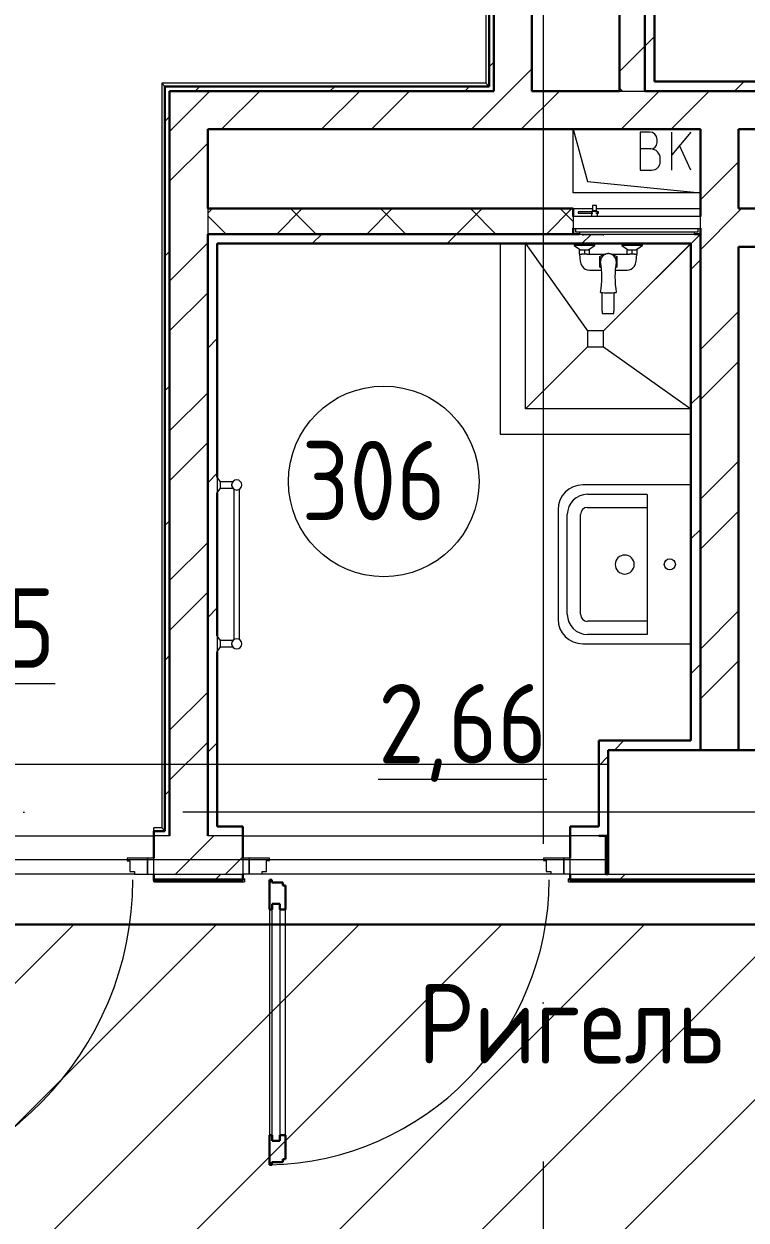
# Model space of a CAD drawing. Header units: millimetres. Extents: x -259809 to 472825, y -397243 to 31861.
# Drawn here: x 259538 to 261810, y -363137 to -359371 of the extents above; entities that cross this region are included whole.
import ezdxf

# ---------------------------------------------------------------- set-up
doc = ezdxf.new("R2010")
doc.units = ezdxf.units.MM
doc.linetypes.add('ADSK_Линия сетки', pattern=[25, 20, -2.5, 0, -2.5])
doc.linetypes.add('ADSK_Сверху', pattern=[450, 300, -150])
for name, color, linetype, lineweight in [('Аннотация', 252, 'Continuous', 18), ('Двери', 252, 'Continuous', 9), ('Линии', 7, 'Continuous', 9), ('лс', 5, 'Continuous', 30), ('Марки помещений', 252, 'Continuous', 20), ('Обобщенные модели', 252, 'Continuous', 18), ('Оборудование', 8, 'Continuous', 18), ('Ограждение', 252, 'Continuous', 9), ('Оси', 252, 'Continuous', 9), ('Перекрытие', 252, 'Continuous', 18), ('Сантехника', 252, 'Continuous', 18), ('Стены внутренние', 252, 'Continuous', 18), ('Стены наружные', 252, 'Continuous', 18), ('Стены штриховка', 7, 'Continuous', 9)]:
    doc.layers.add(name, color=color, linetype=linetype, lineweight=lineweight)
doc.layers.add('Двери открывание', color=7, linetype='Continuous', lineweight=9, true_color=0xc0c0c0)
doc.styles.add('GOST Common_2', font='', dxfattribs={"width": 0.9, "height": 250})
doc.styles.get('GOST Common_2').set_extended_font_data('GOST type B')

# ---------------------------------------------------------------- blocks, each defined once
blk = doc.blocks.new('3 этаж')
at = {"color": 251, "lineweight": 18, "true_color": 0x636466}
for p, q in [((261266.4, -7013.4), (261310.9, -7177.6)), ((261266.4, -7213.4), (261266.4, -7013.4)), ((261506.6, -7022.1), (261476.6, -7022.1)), ((261476.6, -7022.1), (261476.6, -7142.1)), ((261636.6, -7022.1), (261576.6, -7093.6)), ((261576.6, -7142.1), (261576.6, -7022.1)), ((261509.9, -7075.4), (261476.6, -7075.4)), ((261529.9, -7055.4), (261529.9, -7045.4)), ((261636.6, -7142.1), (261600.6, -7065)), ((261539.9, -7115.4), (261539.9, -7105.4)), ((261476.6, -7142.1), (261513.3, -7142.1)), ((261310.9, -7177.6), (261666.4, -7213.4)), ((261666.4, -7213.4), (261266.4, -7213.4))]:
    blk.add_line(p, q, dxfattribs=at)
for centre, radius, start, end in [((261506.6, -7045.4), 23.3, 0, 90), ((261509.9, -7055.4), 20, 270, 0), ((261509.9, -7105.4), 30, 0, 90), ((261513.3, -7115.4), 26.7, 270, 0)]:
    blk.add_arc(centre, radius, start, end, dxfattribs=at)
at = {"layer": 'Двери', "color": 251, "true_color": 0x636466}
for p, q in [((259926.4, -9308.4), (259862.4, -9308.4)), ((259862.4, -9308.4), (259862.4, -9316.4)), ((259862.4, -9316.4), (259871.4, -9316.4)), ((259871.4, -9316.4), (259871.4, -9350.4)), ((259946.4, -9308.4), (259926.4, -9308.4)), ((259926.4, -9308.4), (259926.4, -9358.4)), ((259926.4, -9358.4), (259926.4, -9308.4)), ((259946.4, -9358.4), (259946.4, -9308.4)), ((260226.3, -9308.2), (260226.3, -9358.2)), ((260246.3, -9308.2), (260226.3, -9308.2)), ((260246.3, -9358.2), (260246.3, -9308.2)), ((260310.3, -9308.2), (260246.3, -9308.2)), ((260246.3, -9308.2), (260246.3, -9358.2)), ((260301.3, -9350.2), (260301.3, -9316.2)), ((260301.3, -9316.2), (260310.3, -9316.2)), ((260310.3, -9316.2), (260310.3, -9308.2)), ((261236.3, -9308.2), (261172.3, -9308.2)), ((261172.3, -9308.2), (261172.3, -9316.2)), ((261172.3, -9316.2), (261181.3, -9316.2)), ((261181.3, -9316.2), (261181.3, -9350.2)), ((261256.3, -9308.2), (261236.3, -9308.2)), ((261236.3, -9308.2), (261236.3, -9358.2)), ((261236.3, -9358.2), (261236.3, -9308.2)), ((261256.3, -9358.2), (261256.3, -9308.2)), ((259871.4, -9350.4), (259885.4, -9350.4)), ((259885.4, -9350.4), (259885.4, -9358.4)), ((259885.4, -9358.4), (259926.4, -9358.4)), ((259926.4, -9358.4), (259946.4, -9358.4)), ((260226.3, -9358.2), (260246.3, -9358.2)), ((260246.3, -9358.2), (260287.3, -9358.2)), ((260287.3, -9358.2), (260287.3, -9350.2)), ((260287.3, -9350.2), (260301.3, -9350.2)), ((261181.3, -9350.2), (261195.3, -9350.2)), ((261195.3, -9350.2), (261195.3, -9358.2)), ((261195.3, -9358.2), (261236.3, -9358.2)), ((261236.3, -9358.2), (261256.3, -9358.2)), ((260319.3, -9452.2), (260343.3, -9452.2)), ((260319.3, -10198.2), (260319.3, -9452.2)), ((260343.3, -9452.2), (260343.3, -10198.2)), ((260310.3, -9470.2), (260310.3, -10180.2)), ((260360.3, -10180.2), (260360.3, -9470.2)), ((260343.3, -10198.2), (260319.3, -10198.2))]:
    blk.add_line(p, q, dxfattribs=at)
at = {"layer": 'Двери', "color": 251, "lineweight": 30, "true_color": 0x636466}
for p, q in [((260318.3, -9376.2), (260310.3, -9376.2)), ((260310.3, -9376.2), (260310.3, -9470.2)), ((260318.3, -9385.2), (260318.3, -9376.2)), ((260352.3, -9385.2), (260318.3, -9385.2)), ((260352.3, -9394.2), (260352.3, -9385.2)), ((260360.3, -9394.2), (260352.3, -9394.2)), ((260360.3, -9470.2), (260360.3, -9394.2)), ((260319.3, -9452.2), (260319.3, -9470.2)), ((260343.3, -9452.2), (260319.3, -9452.2)), ((260343.3, -9470.2), (260343.3, -9452.2)), ((260319.3, -9470.2), (260310.3, -9470.2)), ((260360.3, -9470.2), (260343.3, -9470.2)), ((260310.3, -10180.2), (260310.3, -10274.2)), ((260319.3, -10180.2), (260310.3, -10180.2)), ((260319.3, -10198.2), (260319.3, -10180.2)), ((260343.3, -10198.2), (260319.3, -10198.2)), ((260343.3, -10180.2), (260343.3, -10198.2)), ((260360.3, -10180.2), (260343.3, -10180.2)), ((260360.3, -10256.2), (260360.3, -10180.2)), ((260310.3, -10274.2), (260318.3, -10274.2)), ((260318.3, -10274.2), (260318.3, -10265.2)), ((260318.3, -10265.2), (260352.3, -10265.2)), ((260352.3, -10265.2), (260352.3, -10256.2)), ((260352.3, -10256.2), (260360.3, -10256.2))]:
    blk.add_line(p, q, dxfattribs=at)
at = {"layer": 'Двери открывание', "color": 251, "true_color": 0x636466}
for centre, radius, start in [((258882.4, -9376.4), 998, 271.0334), ((260292.3, -9376.2), 898, 271.1485)]:
    blk.add_arc(centre, radius, start, 0, dxfattribs=at)
at = {"layer": 'Линии', "color": 251, "linetype": 'ADSK_Сверху', "ltscale": 200, "true_color": 0x636466}
for p, q in [((261376.4, -9013.4), (250516.4, -9013.4)), ((261376.4, -9313.4), (250516.4, -9313.4))]:
    blk.add_line(p, q, dxfattribs=at)
at = {"layer": 'Марки помещений', "color": 251, "true_color": 0x636466}
blk.add_circle((260670, -8122.3), 300, dxfattribs=at)
at = {"layer": 'Обобщенные модели', "color": 251, "true_color": 0x636466}
for p, q in [((261036.4, -7373.4), (261036.4, -7973.4)), ((261116.4, -7893.4), (261116.4, -7373.4)), ((261116.4, -7373.4), (261311.4, -7648.4)), ((261636.4, -7373.4), (261361.4, -7648.4)), ((261361.4, -7648.4), (261311.4, -7648.4)), ((261311.4, -7648.4), (261311.4, -7698.4)), ((261361.4, -7698.4), (261361.4, -7648.4)), ((261116.4, -7893.4), (261311.4, -7698.4)), ((261311.4, -7698.4), (261361.4, -7698.4)), ((261361.4, -7698.4), (261636.4, -7893.4)), ((261636.4, -7893.4), (261116.4, -7893.4)), ((261036.4, -7973.4), (261636.4, -7973.4)), ((261636.4, -8133.4), (261296.4, -8133.4)), ((261498.4, -8162.9), (261311.2, -8162.9)), ((261498.4, -8162.9), (261498.4, -8604)), ((261311.2, -8204.2), (261498.4, -8204.2)), ((261218.4, -8211.4), (261218.4, -8383.5)), ((261247.6, -8540.5), (261247.6, -8226.4)), ((261288.9, -8540.5), (261288.9, -8226.4)), ((261218.4, -8383.5), (261218.4, -8555.5)), ((261498.4, -8562.7), (261311.2, -8562.7)), ((261498.4, -8604), (261311.2, -8604)), ((261296.4, -8633.5), (261636.4, -8633.5))]:
    blk.add_line(p, q, dxfattribs=at)
blk.add_circle((261570.1, -8383.4), 17.5, dxfattribs=at)
at = {"layer": 'Обобщенные модели', "color": 251, "lineweight": 9, "true_color": 0x636466}
for centre, radius, start, end in [((261376.8, -7429.9), 24.9, 0, 180), ((261079.6, -7478.5), 276.6, 349.8828, 10.1172), ((261674, -7478.5), 276.6, 169.8828, 190.1172), ((261376.8, -7342.8), 186, 262.307, 277.693)]:
    blk.add_arc(centre, radius, start, end, dxfattribs=at)
at = {"layer": 'Обобщенные модели', "color": 251, "true_color": 0x636466}
for centre, radius, start, end in [((261296.4, -8211.4), 78, 90, 180), ((261311.2, -8226.4), 63.6, 90, 180), ((261311.2, -8226.4), 22.3, 90, 180), ((261428.2, -8383.9), 30, 90, 270), ((261428.2, -8383.9), 30, 270, 90), ((261311.2, -8540.5), 63.6, 180, 270), ((261311.2, -8540.5), 22.3, 180, 270), ((261296.4, -8555.5), 78, 180, 270)]:
    blk.add_arc(centre, radius, start, end, dxfattribs=at)
at = {"layer": 'Обобщенные модели', "color": 251, "lineweight": 9, "true_color": 0x636466}
for points, knots in [([(261354.5, -7418.8), (261354.3, -7419.2), (261353.9, -7420), (261353.5, -7421.1), (261353.3, -7421.8), (261353.2, -7422)], [0.71428571, 0.71428571, 0.71428571, 0.71428571, 0.75, 0.78571429, 0.80227909, 0.80227909, 0.80227909, 0.80227909]), ([(261357.2, -7414.5), (261357, -7414.8), (261356.6, -7415.3), (261356.2, -7415.9), (261356, -7416.2)], [0.58294052, 0.58294052, 0.58294052, 0.58294052, 0.60714286, 0.63719083, 0.63719083, 0.63719083, 0.63719083]), ([(261363.2, -7409.1), (261362.9, -7409.2), (261362.4, -7409.6), (261361.8, -7410), (261361.3, -7410.4), (261360.8, -7410.9), (261360.4, -7411.2), (261360.1, -7411.4), (261360, -7411.5)], [0.365798, 0.365798, 0.365798, 0.365798, 0.3928571, 0.4107143, 0.4285714, 0.4464286, 0.4642857, 0.4733784, 0.4733784, 0.4733784, 0.4733784]), ([(261369, -7406.3), (261368.8, -7406.3), (261368.1, -7406.6), (261367.3, -7406.9), (261366.4, -7407.3), (261366, -7407.5), (261365.8, -7407.6)], [0.1967317, 0.1967317, 0.1967317, 0.1967317, 0.21428571, 0.25, 0.26785714, 0.28571429, 0.28571429, 0.28571429, 0.28571429]), ([(261376.8, -7405), (261375.8, -7405), (261374.3, -7405.1), (261372.4, -7405.4), (261371.5, -7405.6), (261371, -7405.7)], [0, 0, 0, 0, 0.0714286, 0.1071429, 0.1428571, 0.1428571, 0.1428571, 0.1428571]), ([(261382.6, -7405.7), (261382.1, -7405.6), (261381.2, -7405.4), (261379.3, -7405.1), (261377.8, -7405), (261376.8, -7405)], [0.8571429, 0.8571429, 0.8571429, 0.8571429, 0.8928571, 0.9285714, 1, 1, 1, 1]), ([(261387.8, -7407.6), (261387.6, -7407.5), (261387.2, -7407.3), (261386.4, -7406.9), (261385.5, -7406.6), (261384.9, -7406.3), (261384.6, -7406.3)], [0.71428571, 0.71428571, 0.71428571, 0.71428571, 0.73214286, 0.75, 0.78571429, 0.8032683, 0.8032683, 0.8032683, 0.8032683]), ([(261393.6, -7411.5), (261393.5, -7411.4), (261393.1, -7411.1), (261392.5, -7410.6), (261391.8, -7410), (261391.2, -7409.6), (261390.7, -7409.2), (261390.4, -7409.1)], [0.5266216, 0.5266216, 0.5266216, 0.5266216, 0.5357143, 0.5714286, 0.5892857, 0.6071429, 0.634202, 0.634202, 0.634202, 0.634202]), ([(261397.6, -7416.2), (261397.4, -7415.9), (261396.9, -7415.2), (261396.4, -7414.5), (261396.1, -7414.2)], [0.36280917, 0.36280917, 0.36280917, 0.36280917, 0.39285714, 0.42857143, 0.42857143, 0.42857143, 0.42857143]), ([(261400.4, -7422), (261400.3, -7421.8), (261400.1, -7421.1), (261399.7, -7420), (261399.3, -7419.2), (261399.1, -7418.8)], [0.19772091, 0.19772091, 0.19772091, 0.19772091, 0.21428571, 0.25, 0.28571429, 0.28571429, 0.28571429, 0.28571429])]:
    blk.add_open_spline(points, degree=3, knots=knots, dxfattribs=at)
for points in [[(261352.6, -7424.1), (261352.2, -7426), (261351.9, -7427.9), (261351.9, -7429.9)], [(261401.7, -7429.9), (261401.7, -7427.9), (261401.5, -7426), (261401, -7424.1)]]:
    blk.add_open_spline(points, degree=3, dxfattribs=at)
at = {"layer": 'Оборудование', "color": 251, "true_color": 0x636466}
for p, q in [((261326.7, -7253.1), (261326.7, -7270.6)), ((261339, -7253.1), (261326.7, -7253.1)), ((261339, -7270.6), (261339, -7253.1)), ((261266.4, -7288.4), (261266.4, -7324.8)), ((261666.4, -7288.4), (261266.4, -7288.4)), ((261282.2, -7273.1), (261282.2, -7278.1)), ((261328, -7273.1), (261282.2, -7273.1)), ((261282.2, -7278.1), (261328, -7278.1)), ((261323.2, -7272.5), (261323.2, -7288.4)), ((261342.5, -7272.5), (261323.2, -7272.5)), ((261326.7, -7270.6), (261324.8, -7272.5)), ((261339, -7270.6), (261326.7, -7270.6)), ((261345.9, -7273.1), (261337.7, -7273.1)), ((261337.7, -7278.1), (261345.9, -7278.1)), ((261340.9, -7272.5), (261339, -7270.6)), ((261342.5, -7288.4), (261342.5, -7272.5)), ((261345.9, -7278.1), (261345.9, -7273.1)), ((261666.4, -7324.8), (261666.4, -7288.4)), ((261267.3, -7325.7), (261665.4, -7325.7)), ((261273.4, -7325.7), (261273.4, -7335.5)), ((261274.3, -7336.4), (261658.4, -7336.4)), ((261285.4, -7338), (261285.4, -7343.4)), ((261285.4, -7343.4), (261647.4, -7343.4)), ((261294.4, -7343.4), (261294.4, -7345.4)), ((261362.9, -7345.4), (261362.9, -7343.4)), ((261666.4, -7343.4), (261383.5, -7626.3)), ((261647.4, -7343.4), (261647.4, -7338)), ((261659.4, -7335.5), (261659.4, -7325.7)), ((261294.4, -7345.4), (261298.4, -7345.4)), ((261358.9, -7345.4), (261298.4, -7345.4)), ((261358.9, -7345.4), (261362.9, -7345.4))]:
    blk.add_line(p, q, dxfattribs=at)
for points, knots in [([(261266.4, -7324.8), (261266.4, -7324.9), (261266.4, -7325.1), (261266.5, -7325.3), (261266.6, -7325.4), (261266.7, -7325.6), (261266.9, -7325.7), (261267.1, -7325.7), (261267.2, -7325.7), (261267.3, -7325.7)], [0, 0, 0, 0, 0.166667, 0.333333, 0.458333, 0.583333, 0.708333, 0.833333, 1, 1, 1, 1]), ([(261273.4, -7335.5), (261273.4, -7335.6), (261273.4, -7335.7), (261273.5, -7336), (261273.6, -7336.1), (261273.7, -7336.2), (261273.8, -7336.3), (261273.9, -7336.4), (261274.1, -7336.4), (261274.2, -7336.4), (261274.3, -7336.4)], [0, 0, 0, 0, 0.166667, 0.333333, 0.458333, 0.583333, 0.666667, 0.75, 0.833333, 1, 1, 1, 1]), ([(261283.8, -7336.4), (261284, -7336.4), (261284.2, -7336.5), (261284.4, -7336.6), (261284.6, -7336.6), (261284.8, -7336.8), (261284.9, -7336.9), (261285, -7337), (261285.2, -7337.2), (261285.2, -7337.4), (261285.3, -7337.6), (261285.4, -7337.8), (261285.4, -7338)], [0, 0, 0, 0, 0.166667, 0.25, 0.333333, 0.416667, 0.5, 0.583333, 0.666667, 0.75, 0.833333, 1, 1, 1, 1]), ([(261647.4, -7338), (261647.4, -7337.8), (261647.4, -7337.6), (261647.5, -7337.4), (261647.6, -7337.2), (261647.7, -7337), (261647.8, -7336.9), (261648, -7336.8), (261648.1, -7336.6), (261648.3, -7336.6), (261648.6, -7336.5), (261648.8, -7336.4), (261648.9, -7336.4)], [-1, -1, -1, -1, -0.833333, -0.75, -0.666667, -0.583333, -0.5, -0.416667, -0.333333, -0.25, -0.166667, 0, 0, 0, 0]), ([(261658.4, -7336.4), (261658.5, -7336.4), (261658.6, -7336.4), (261658.8, -7336.4), (261658.9, -7336.3), (261659, -7336.2), (261659.1, -7336.1), (261659.2, -7336), (261659.3, -7335.7), (261659.4, -7335.6), (261659.4, -7335.5)], [-1, -1, -1, -1, -0.833333, -0.75, -0.666667, -0.583333, -0.458333, -0.333333, -0.166667, 0, 0, 0, 0]), ([(261665.4, -7325.7), (261665.5, -7325.7), (261665.6, -7325.7), (261665.8, -7325.7), (261666, -7325.6), (261666.1, -7325.4), (261666.3, -7325.3), (261666.3, -7325.1), (261666.4, -7324.9), (261666.4, -7324.8)], [-1, -1, -1, -1, -0.833333, -0.75, -0.583333, -0.458333, -0.333333, -0.166667, 0, 0, 0, 0])]:
    blk.add_open_spline(points, degree=3, knots=knots, dxfattribs=at)
at = {"layer": 'Ограждение', "color": 251, "true_color": 0x636466}
for p, q in [((260991.4, -3163.4), (260991.4, -6868.4)), ((260991.4, -6868.4), (259971.3, -6868.4)), ((259971.3, -6868.4), (259981.3, -6878.4)), ((259971.3, -6868.4), (259971.3, -9213.3)), ((260991.4, -6868.4), (261001.4, -6878.4)), ((259946.4, -9223.3), (259946.4, -9213.3)), ((259971.3, -9213.3), (259946.4, -9213.3)), ((259946.4, -9223.3), (259981.3, -9223.3)), ((259971.3, -9213.3), (259981.3, -9223.3)), ((260231.3, -9373.3), (260226.3, -9373.3)), ((260231.3, -9373.3), (260231.3, -9383.3)), ((261251.3, -9383.2), (261251.3, -9373.2)), ((261256.3, -9373.2), (261251.3, -9373.2)), ((259946.4, -9383.3), (259946.4, -9378.4)), ((259946.4, -9383.3), (260231.3, -9383.3)), ((261251.3, -9383.2), (262336.4, -9383.2))]:
    blk.add_line(p, q, dxfattribs=at)
at = {"layer": 'Оси', "color": 251, "linetype": 'ADSK_Линия сетки', "ltscale": 200, "true_color": 0x636466}
for p, q in [((261171.4, -263.4), (261171.4, -31389.6)), ((314038.7, -9163.4), (237099.1, -9163.4))]:
    blk.add_line(p, q, dxfattribs=at)
at = {"layer": 'Перекрытие', "color": 251, "true_color": 0x636466}
for p, q in [((261266.4, -7213.4), (261266.4, -7013.4)), ((261666.4, -7213.4), (261266.4, -7213.4)), ((260226.3, -9238.2), (261256.3, -9238.2))]:
    blk.add_line(p, q, dxfattribs=at)
at = {"layer": 'Сантехника', "color": 251, "true_color": 0x636466}
for p, q in [((261268.9, -7373.4), (261268.9, -7379.8)), ((261268.9, -7379.8), (261289.4, -7393.4)), ((261333.9, -7379.8), (261268.9, -7379.8)), ((261313.4, -7393.4), (261333.9, -7379.8)), ((261333.9, -7379.8), (261333.9, -7373.4)), ((261418.8, -7373.4), (261418.8, -7379.8)), ((261418.8, -7379.8), (261439.4, -7393.4)), ((261483.9, -7379.8), (261418.8, -7379.8)), ((261463.4, -7393.4), (261483.9, -7379.8)), ((261483.9, -7379.8), (261483.9, -7373.4)), ((261286.2, -7406.5), (261293.5, -7406.5)), ((261286.4, -7393.4), (261301.4, -7393.4)), ((261286.4, -7406.4), (261286.4, -7393.4)), ((261301.4, -7406.4), (261293.5, -7406.4)), ((261301.4, -7393.4), (261316.4, -7393.4)), ((261301.4, -7393.4), (261301.4, -7406.4)), ((261309.3, -7406.4), (261301.4, -7406.4)), ((261309.3, -7406.5), (261357.2, -7406.4)), ((261316.4, -7393.4), (261316.4, -7406.4)), ((261350.4, -7448.1), (261350.4, -7414)), ((261350.4, -7414), (261352.3, -7426.7)), ((261357.2, -7411.7), (261357.2, -7406.4)), ((261357.2, -7406.4), (261368.9, -7406.4)), ((261384.7, -7406.4), (261394.3, -7406.4)), ((261394.3, -7406.4), (261394.3, -7410.8)), ((261394.3, -7406.4), (261443.5, -7406.5)), ((261401, -7424.3), (261402.9, -7414)), ((261402.9, -7414), (261402.9, -7448.1)), ((261436.4, -7393.4), (261451.4, -7393.4)), ((261436.4, -7406.4), (261436.4, -7393.4)), ((261451.4, -7406.4), (261443.5, -7406.4)), ((261451.4, -7393.4), (261466.4, -7393.4)), ((261451.4, -7406.4), (261451.4, -7393.4)), ((261459.3, -7406.4), (261451.4, -7406.4)), ((261459.3, -7406.5), (261466.2, -7406.5)), ((261466.4, -7393.4), (261466.4, -7406.4)), ((261317, -7456.7), (261354.3, -7456.7)), ((261350.4, -7448.1), (261352.3, -7434.4)), ((261399.3, -7456.7), (261435.4, -7456.7)), ((261402.9, -7448.1), (261401.1, -7437.3)), ((261357.2, -7586.2), (261357.2, -7527.4)), ((261394.3, -7527.6), (261394.3, -7586.2)), ((261357.2, -7586.2), (261357.2, -7593.4)), ((261357.2, -7593.4), (261394.3, -7593.4)), ((261394.3, -7593.4), (261394.3, -7586.2)), ((260156.3, -8123.4), (260146.3, -8108.4)), ((260146.3, -8108.4), (260146.3, -8158.4)), ((260194.9, -8123.4), (260156.3, -8123.4)), ((260156.3, -8143.4), (260156.3, -8123.4)), ((260146.3, -8158.4), (260156.3, -8143.4)), ((260146.3, -8158.4), (260156.3, -8143.4)), ((260156.3, -8143.4), (260194.9, -8143.4)), ((260198.3, -8146.5), (260198.3, -8620.8)), ((260216.3, -8620.8), (260216.3, -8146.1)), ((260156.3, -8623.4), (260146.3, -8608.4)), ((260146.3, -8608.4), (260146.3, -8658.4)), ((260194.9, -8623.4), (260156.3, -8623.4)), ((260156.3, -8643.4), (260156.3, -8623.4)), ((260146.3, -8658.4), (260156.3, -8643.4)), ((260146.3, -8658.4), (260156.3, -8643.4)), ((260156.3, -8643.4), (260194.9, -8643.4))]:
    blk.add_line(p, q, dxfattribs=at)
for centre, start, end in [((260207.3, -8133.4), 90, 270), ((260207.3, -8133.4), 270, 90), ((260207.3, -8633.4), 90, 270), ((260207.3, -8633.4), 270, 90)]:
    blk.add_arc(centre, 16, start, end, dxfattribs=at)
for points in [[(261286.2, -7406.5), (261286.2, -7439.9), (261296.4, -7456.7), (261317, -7456.7)], [(261350.4, -7414), (261351.5, -7413.4), (261353.7, -7412.1), (261356, -7411), (261357.2, -7410.5)], [(261357.2, -7411.7), (261359.3, -7410.5), (261361.5, -7409.5), (261363.8, -7408.7)], [(261390.6, -7409.2), (261391.9, -7409.6), (261393.1, -7410.2), (261394.3, -7410.8)], [(261394.3, -7409.8), (261395.8, -7410.4), (261398.8, -7411.7), (261401.6, -7413.2), (261402.9, -7414)], [(261435.4, -7456.7), (261455.9, -7456.7), (261466.2, -7439.9), (261466.2, -7406.5)], [(261353.7, -7450), (261352.6, -7449.4), (261351.5, -7448.8), (261350.4, -7448.1)], [(261402.9, -7448.1), (261402, -7448.7), (261401, -7449.3), (261400, -7449.8)], [(260191.4, -8135.2), (260191.5, -8135.8), (260191.6, -8136.4), (260191.7, -8136.9)], [(260191.4, -8635.2), (260191.5, -8635.8), (260191.6, -8636.4), (260191.7, -8636.9)]]:
    blk.add_open_spline(points, degree=3, dxfattribs=at)
for points, knots in [([(260194.9, -8123.4), (260194.8, -8123.5), (260194.8, -8123.6), (260194.6, -8123.8), (260194.4, -8124.1), (260194.2, -8124.4), (260193.9, -8124.8), (260193.6, -8125.3), (260193, -8126.3), (260192.3, -8127.8), (260191.7, -8129.9), (260191.4, -8131.5), (260191.4, -8132.6), (260191.3, -8133.1)], [0, 0, 0, 0, 0.0555556, 0.0833333, 0.1111111, 0.1388889, 0.1666667, 0.1944444, 0.2222222, 0.3333333, 0.3888889, 0.4444444, 0.4884465, 0.4884465, 0.4884465, 0.4884465]), ([(260192.2, -8138.5), (260192.4, -8139.3), (260192.8, -8140.1), (260193.2, -8141), (260193.5, -8141.5), (260193.9, -8142.1), (260194.2, -8142.5), (260194.4, -8142.8), (260194.5, -8142.9), (260194.6, -8143.1), (260194.8, -8143.4), (260194.8, -8143.4), (260194.9, -8143.4)], [0.6666667, 0.6666667, 0.6666667, 0.6666667, 0.75, 0.7708333, 0.7916667, 0.8333333, 0.875, 0.8854167, 0.8958333, 0.9166667, 0.9583333, 1, 1, 1, 1]), ([(260194.4, -8624.1), (260194.3, -8624.2), (260194.2, -8624.4), (260193.9, -8624.8), (260193.6, -8625.3), (260193, -8626.3), (260192.3, -8627.8), (260191.7, -8629.9), (260191.4, -8631.6), (260191.4, -8632.7), (260191.3, -8633.2)], [0.1111111, 0.1111111, 0.1111111, 0.1111111, 0.1388889, 0.1666667, 0.1944444, 0.2222222, 0.3333333, 0.3888889, 0.4444444, 0.4925448, 0.4925448, 0.4925448, 0.4925448]), ([(260192.2, -8638.5), (260192.4, -8639.3), (260192.8, -8640.1), (260193.2, -8641), (260193.5, -8641.5), (260193.9, -8642.1), (260194.2, -8642.5), (260194.4, -8642.8), (260194.5, -8642.9), (260194.6, -8643.1), (260194.8, -8643.4), (260194.8, -8643.4), (260194.9, -8643.4)], [0.6666667, 0.6666667, 0.6666667, 0.6666667, 0.75, 0.7708333, 0.7916667, 0.8333333, 0.875, 0.8854167, 0.8958333, 0.9166667, 0.9583333, 1, 1, 1, 1])]:
    blk.add_open_spline(points, degree=3, knots=knots, dxfattribs=at)
at = {"layer": 'Стены внутренние', "color": 251, "lineweight": 30, "true_color": 0x636466}
blk.add_line((261376.4, -9238.4), (261376.4, -9358.4), dxfattribs=at)
at = {"layer": 'Стены внутренние', "color": 251, "true_color": 0x636466}
blk.add_line((261376.4, -9358.4), (262106.4, -9358.4), dxfattribs=at)
at = {"layer": 'Стены наружные', "color": 251, "lineweight": 30, "true_color": 0x636466}
for p, q in [((261136.4, -6893.4), (261136.4, -2963.4)), ((261411.4, -2963.4), (261411.4, -6893.4)), ((261491.4, -6893.4), (261491.4, -2963.4)), ((261521.4, -6863.4), (261521.4, -2993.4)), ((261001.4, -3143.4), (261001.4, -6878.4)), ((261016.4, -3138.4), (261016.4, -6893.4)), ((259981.3, -6878.4), (259981.3, -9223.4)), ((261001.4, -6878.4), (259981.3, -6878.4)), ((262796.4, -6863.4), (261521.4, -6863.4)), ((261016.4, -6893.4), (259996.3, -6893.4)), ((259996.3, -6893.4), (259996.3, -9238.4)), ((261411.4, -6893.4), (261136.4, -6893.4)), ((262766.4, -6893.4), (261491.4, -6893.4)), ((260116.3, -7013.4), (261666.4, -7013.4)), ((260116.3, -7263.4), (260116.3, -7013.4)), ((261666.4, -7013.4), (261666.4, -7288.4)), ((261786.4, -7263.4), (261786.4, -7013.4)), ((261786.4, -7013.4), (262646.4, -7013.4)), ((261266.4, -7263.4), (260116.3, -7263.4)), ((261266.4, -7288.4), (261266.4, -7263.4)), ((262646.4, -7263.4), (261786.4, -7263.4)), ((260116.3, -9238.4), (260116.3, -7343.4)), ((260116.3, -7343.4), (261285.4, -7343.4)), ((261266.4, -7343.4), (261266.4, -7325.1)), ((261666.4, -7343.4), (261647.4, -7343.4)), ((261666.4, -8968.4), (261666.4, -7325.1)), ((260146.3, -7373.4), (261636.4, -7373.4)), ((260146.3, -8108.4), (260146.3, -7373.4)), ((261636.4, -7373.4), (261636.4, -8938.4)), ((261786.4, -8968.4), (261786.4, -7383.4)), ((261786.4, -7383.4), (262766.4, -7383.4)), ((260146.3, -8608.4), (260146.3, -8158.4)), ((260146.3, -9208.4), (260146.3, -8658.4)), ((261636.4, -8938.4), (261346.4, -8938.4)), ((261346.4, -8938.4), (261346.4, -9208.4)), ((261376.4, -9238.4), (261376.4, -8968.4)), ((261376.4, -8968.4), (262328.9, -8968.4)), ((259946.4, -9223.4), (259946.4, -9308.4)), ((259981.3, -9223.4), (259946.4, -9223.4)), ((260226.3, -9208.4), (260146.3, -9208.4)), ((260226.3, -9308.2), (260226.3, -9208.4)), ((261256.3, -9208.4), (261256.3, -9308.2)), ((261346.4, -9208.4), (261256.3, -9208.4)), ((261346.4, -9238.4), (261376.4, -9238.4)), ((261368.9, -9358.4), (261368.9, -9238.4)), ((259946.4, -9358.4), (259946.4, -9378.4)), ((260226.3, -9378.4), (260226.3, -9358.4)), ((261256.3, -9358.4), (261256.3, -9378.4)), ((261376.4, -9358.4), (261368.9, -9358.4)), ((259946.4, -9378.4), (260226.3, -9378.4)), ((261256.3, -9378.4), (262321.4, -9378.4))]:
    blk.add_line(p, q, dxfattribs=at)
at = {"layer": 'Стены наружные', "color": 251, "linetype": 'Continuous', "lineweight": 9, "true_color": 0x636466}
for p, q in [((261491.4, -6751.5), (261521.4, -6721.5)), ((261411.4, -6831.5), (261491.4, -6751.5)), ((261001.4, -6817.2), (261016.4, -6802.2)), ((261065.7, -6893.4), (261136.4, -6822.7)), ((260076.6, -6893.4), (260091.6, -6878.4)), ((260500.8, -6893.4), (260515.8, -6878.4)), ((260925.1, -6893.4), (260940.1, -6878.4)), ((261421.2, -6893.4), (261411.4, -6883.6)), ((261773.6, -6893.4), (261803.6, -6863.4)), ((260002.7, -7013.4), (260122.7, -6893.4)), ((260159.9, -7013.4), (260279.9, -6893.4)), ((260474.2, -7013.4), (260594.2, -6893.4)), ((260631.3, -7013.4), (260751.3, -6893.4)), ((260945.7, -7013.4), (261065.7, -6893.4)), ((261102.8, -7013.4), (261222.8, -6893.4)), ((261417.1, -7013.4), (261537.1, -6893.4)), ((261574.3, -7013.4), (261694.3, -6893.4)), ((259981.3, -6988.7), (259996.3, -6973.7)), ((259996.3, -7019.8), (260002.7, -7013.4)), ((259996.3, -7177), (260116.3, -7057)), ((261666.4, -7235.7), (261786.4, -7115.7)), ((260116.3, -7277.9), (260130.8, -7263.4)), ((260333.7, -7343.4), (260413.7, -7263.4)), ((260457, -7343.4), (260377, -7263.4)), ((260616.5, -7343.4), (260696.5, -7263.4)), ((260739.9, -7343.4), (260659.9, -7263.4)), ((260899.4, -7343.4), (260979.4, -7263.4)), ((261022.7, -7343.4), (260942.7, -7263.4)), ((261182.2, -7343.4), (261262.2, -7263.4)), ((261266.4, -7304.3), (261225.5, -7263.4)), ((261786.4, -7272.8), (261795.7, -7263.4)), ((260174.2, -7343.4), (260116.3, -7285.6)), ((261666.4, -7392.8), (261786.4, -7272.8)), ((260445.1, -7373.4), (260475.1, -7343.4)), ((260869.4, -7373.4), (260899.4, -7343.4)), ((259996.3, -7491.3), (260116.3, -7371.3)), ((261293.6, -7373.4), (261321.6, -7345.4)), ((259981.3, -7412.9), (259996.3, -7397.9)), ((261636.4, -7455), (261666.4, -7425)), ((259996.3, -7648.4), (260116.3, -7528.4)), ((261666.4, -7707.1), (261786.4, -7587.1)), ((260116.3, -7702.2), (260146.3, -7672.2)), ((261666.4, -7864.3), (261786.4, -7744.3)), ((259981.3, -7837.2), (259996.3, -7822.2)), ((259996.3, -7962.8), (260116.3, -7842.8)), ((261636.4, -7879.3), (261666.4, -7849.3)), ((259996.3, -8119.9), (260116.3, -7999.9)), ((261666.4, -8178.6), (261786.4, -8058.6)), ((260116.3, -8126.5), (260146.3, -8096.5)), ((259981.3, -8261.5), (259996.3, -8246.5)), ((261666.4, -8335.7), (261786.4, -8215.7)), ((261636.4, -8303.5), (261666.4, -8273.5)), ((259996.3, -8434.2), (260116.3, -8314.2)), ((259996.3, -8591.4), (260116.3, -8471.4)), ((260116.3, -8550.7), (260146.3, -8520.7)), ((261666.4, -8650.1), (261786.4, -8530.1)), ((259981.3, -8685.7), (259996.3, -8670.7)), ((261636.4, -8727.8), (261666.4, -8697.8)), ((261666.4, -8807.2), (261786.4, -8687.2)), ((259996.3, -8905.7), (260116.3, -8785.7)), ((259996.3, -9062.8), (260116.3, -8942.8)), ((260116.3, -8975), (260146.3, -8945)), ((261395.7, -8968.4), (261425.7, -8938.4)), ((261346.4, -9017.8), (261376.4, -8987.8)), ((259981.3, -9110), (259996.3, -9095)), ((260015, -9358.4), (260135, -9238.4)), ((260172.2, -9358.4), (260226.3, -9304.3)), ((259995.7, -9378.4), (260000.7, -9373.4)), ((260066.5, -9378.4), (260071.5, -9373.4)), ((260137.2, -9378.4), (260142.2, -9373.4)), ((260142.2, -9373.4), (260157.2, -9358.4)), ((260207.9, -9378.4), (260212.9, -9373.4)), ((261268.5, -9378.4), (261273.5, -9373.4)), ((261339.3, -9378.4), (261344.3, -9373.4)), ((261410, -9378.4), (261415, -9373.4)), ((261415, -9373.4), (261430, -9358.4)), ((261480.7, -9378.4), (261485.7, -9373.4)), ((261551.4, -9378.4), (261556.4, -9373.4)), ((261622.1, -9378.4), (261627.1, -9373.4)), ((261692.8, -9378.4), (261697.8, -9373.4)), ((261763.5, -9378.4), (261768.5, -9373.4))]:
    blk.add_line(p, q, dxfattribs=at)
at = {"layer": 'Стены наружные', "color": 251, "true_color": 0x636466}
for p, q in [((261266.4, -7263.4), (261326.7, -7263.4)), ((261339, -7263.4), (261666.4, -7263.4)), ((258816.4, -9238.4), (259946.4, -9238.4)), ((260226.3, -9238.4), (261256.3, -9238.4)), ((259885.4, -9358.4), (258877.4, -9358.4)), ((261256.3, -9358.4), (260226.3, -9358.4))]:
    blk.add_line(p, q, dxfattribs=at)
at = {"layer": 'Стены штриховка', "color": 251, "true_color": 0x636466}
for p, q in [((261411.4, -6893.4), (261491.4, -6893.4)), ((260116.3, -7263.4), (260116.3, -7343.4)), ((259996.3, -9238.4), (259946.4, -9238.4)), ((260226.3, -9238.4), (260116.3, -9238.4)), ((261346.4, -9238.4), (261256.3, -9238.4)), ((259946.4, -9358.4), (260226.3, -9358.4)), ((259946.4, -9373.4), (260226.3, -9373.4)), ((261256.3, -9358.4), (261368.9, -9358.4)), ((261256.3, -9373.4), (262321.4, -9373.4))]:
    blk.add_line(p, q, dxfattribs=at)
at = {"layer": 'Аннотация', "color": 251, "true_color": 0x636466, "style": 'GOST Common_2', "width": 0.9}
blk.add_text('Ригель', height=250, dxfattribs=at).set_placement((260777.6, -9955.1))
at = {"layer": 'Марки помещений', "color": 251, "true_color": 0x636466, "style": 'GOST Common_2', "width": 0.9}
for s, p in [('306', (260411.2, -8244.6)), ('%%U13,95', (258990, -8709)), ('%%U2,66', (260652.5, -9010.1))]:
    blk.add_text(s, height=250, dxfattribs=at).set_placement(p)

msp = doc.modelspace()

# ---------------------------------------------------------------- hatches: boundary and pattern name
at = {"layer": 'лс', "lineweight": 5, "true_color": 0xf26722}
h = msp.add_hatch(dxfattribs=at)
h.set_pattern_fill('ANSI31', color=30, scale=100)
h.set_pattern_definition([(45, (0, 56557.33), (-224.5064, 224.5064), [])])
h.paths.add_polyline_path([(258100.4, -355818.6), (250612.8, -355818.6), (250612.8, -364053.8), (270046.6, -364053.8), (270046.6, -362206.6), (258100.4, -362206.6)])
edge = h.paths.add_edge_path(flags=16)
edge.add_ellipse((252003.3, -356537), major_axis=(911.9, 0), ratio=0.29514, start_angle=0, end_angle=360)

# ---------------------------------------------------------------- linework, layer by layer
at = {"layer": 'лс', "color": 30, "lineweight": 30, "true_color": 0xf26722}
msp.add_lwpolyline([(250612.8, -364053.8), (250612.8, -355818.6), (258100.4, -355818.6), (258100.4, -362206.6), (270046.6, -362206.6), (270046.6, -364053.8)], close=True, dxfattribs=at)

# ---------------------------------------------------------------- block references
msp.add_blockref('3 этаж', (0, -352688.9))

doc.saveas('drawing.dxf')
